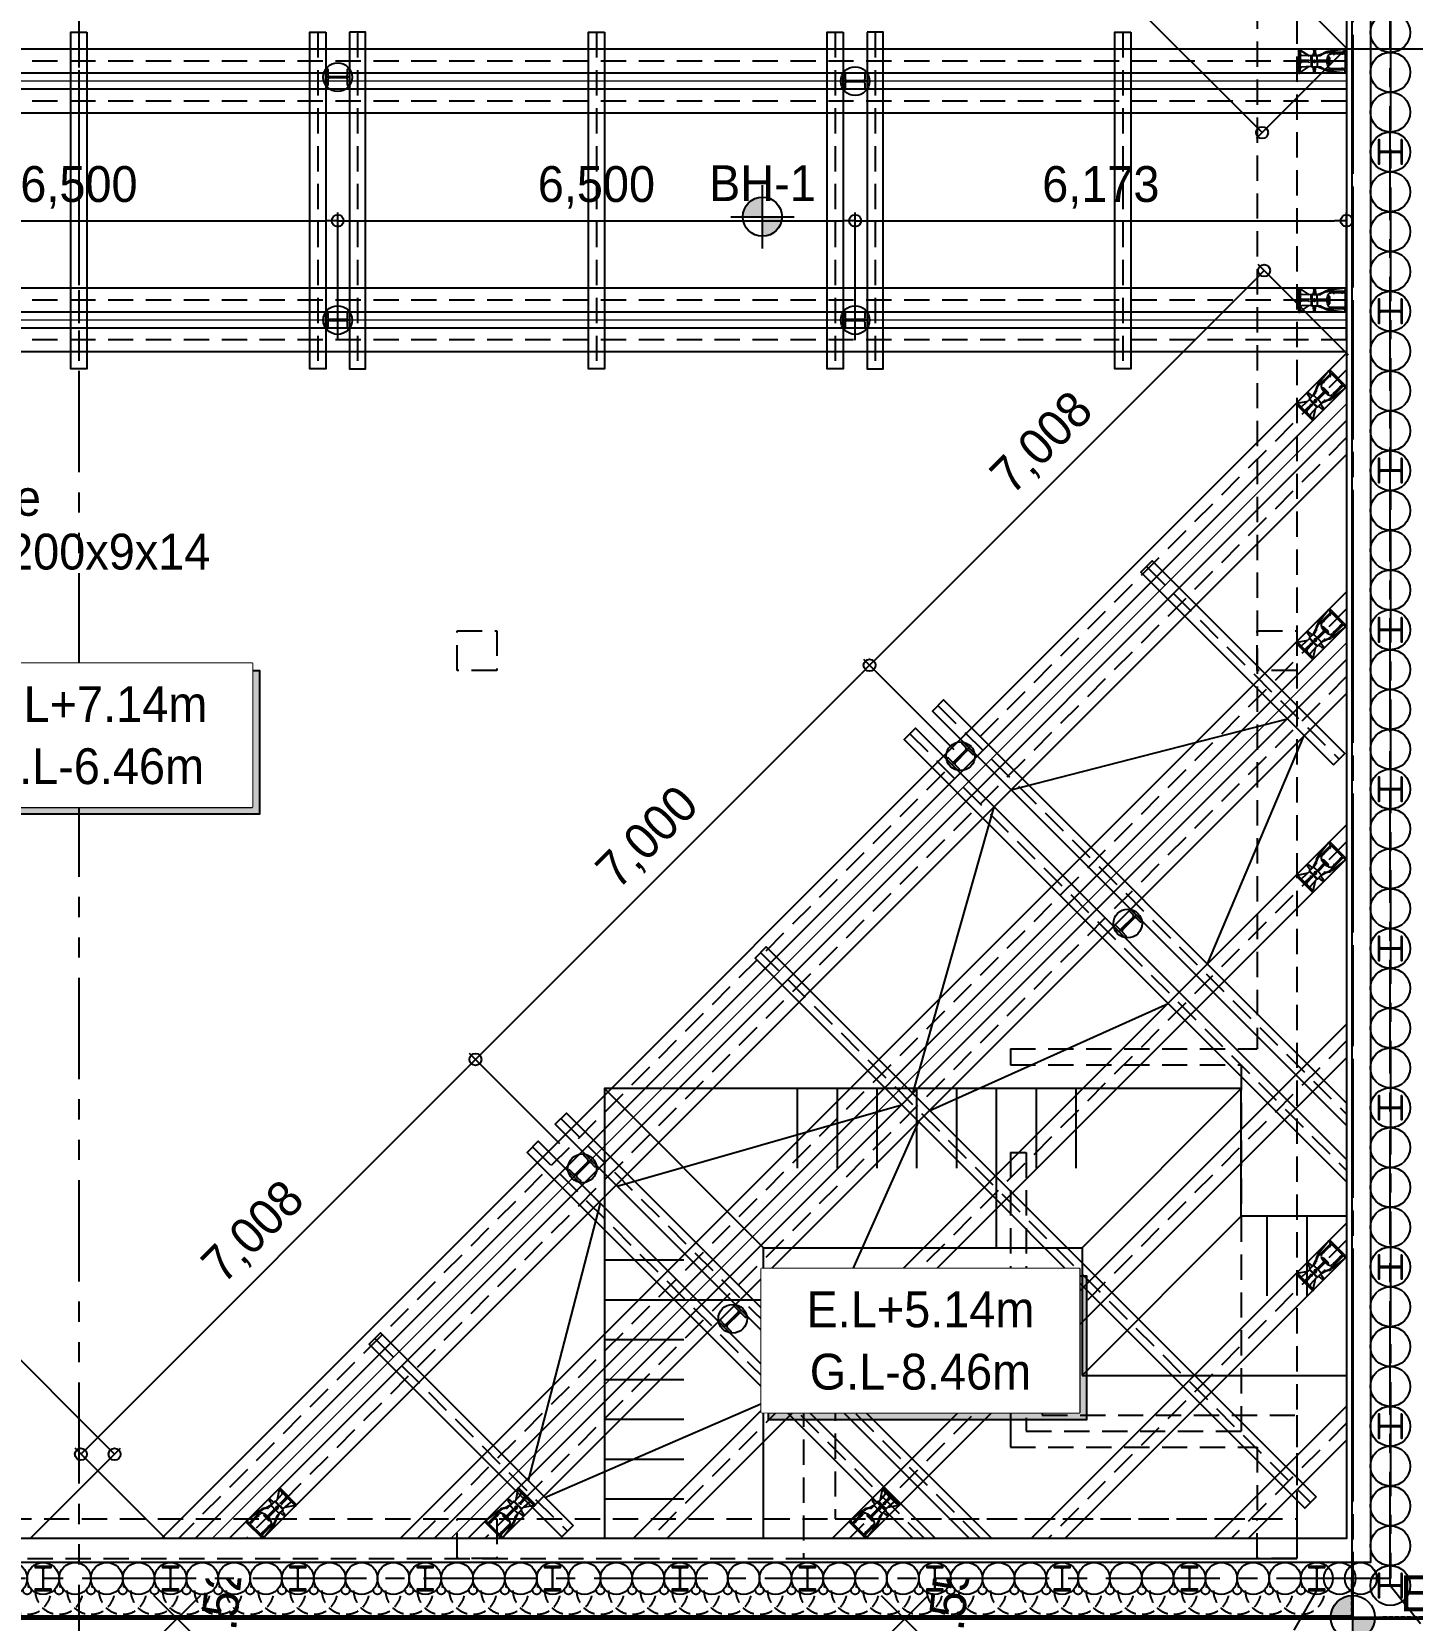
# Model space of a CAD drawing. Header units: millimetres. Extents: x 1073475 to 2890243, y -1340830 to -367733.
# Drawn here: x 1675124 to 1680976, y -392086 to -385355 of the extents above; entities that cross this region are included whole.
import ezdxf
from ezdxf.enums import TextEntityAlignment as Align
from ezdxf.xclip import XClip

# ---------------------------------------------------------------- set-up
doc = ezdxf.new("R2010")
doc.units = ezdxf.units.MM
doc.header["$LTSCALE"] = 50
doc.header["$XCLIPFRAME"] = 2
doc.header["$PDMODE"] = 3
doc.header["$PDSIZE"] = 100
for name, pattern in [('ANYANG3', [3, 2, -1]), ('CENTER2', [28.575, 19.05, -3.175, 3.175, -3.175]), ('HIDDEN', [9.525, 6.35, -3.175]), ('HIDDEN2', [4.7625, 3.175, -1.5875]), ('PHANTOM', [63.5, 31.75, -6.35, 6.35, -6.35, 6.35, -6.35])]:
    doc.linetypes.add(name, pattern=pattern)
doc.layers.get('Defpoints').update_dxf_attribs({"color": 151})
doc.layers.add('_0', color=7, linetype='Continuous', lineweight=0)
for name, color, linetype in [('ANGLE', 1, 'Continuous'), ('C-DIM', 7, 'Continuous'), ('CEN', 1, 'CENTER2'), ('CIP', 1, 'Continuous'), ('FIN', 5, 'Continuous'), ('H-BEAM', 5, 'Continuous'), ('H-BEAM-상부', 173, 'Continuous'), ('HPILE-300x200', 3, 'Continuous'), ('HPILE-300x300', 3, 'Continuous'), ('NO', 2, 'Continuous'), ('POST PILE', 6, 'Continuous'), ('SGR', 8, 'Continuous'), ('SITE', 7, 'PHANTOM'), ('ST-CEN', 1, 'HIDDEN'), ('ST-CEN(상부 H-BEAM)', 1, 'HIDDEN'), ('ST-CEN(하부 H-BEAM)', 1, 'HIDDEN'), ('STRUT', 3, 'Continuous'), ('WALE-1', 3, 'Continuous'), ('건축', 233, 'HIDDEN'), ('굴착고', 2, 'Continuous'), ('단면', 4, 'Continuous'), ('대지경계선', 6, 'PHANTOM'), ('법면', 41, 'Continuous'), ('보도', 7, 'Continuous'), ('연속지적도', 32, 'Continuous'), ('유압JACK', 2, 'Continuous'), ('주상도', 7, 'Continuous'), ('지번', 4, 'Continuous'), ('측량점_높이', 8, 'Continuous'), ('측량점_심볼', 7, 'Continuous'), ('현황레벨', 7, 'Continuous')]:
    doc.layers.add(name, color=color, linetype=linetype)
doc.layers.add('defpoint', color=193, linetype='Continuous', plot=False)
doc.styles.add('굴림체', font='')
doc.styles.add('돋움', font='')
doc.styles.get('굴림체').set_extended_font_data('Dotum')
doc.styles.get('돋움').set_extended_font_data('Dotum')
doc.dimstyles.new('SAM-300', dxfattribs={"dimscale": 1.5, "dimtxt": 300, "dimasz": 100, "dimexe": 70, "dimexo": 0, "dimgap": 100, "dimtad": 1, "dimdec": 0, "dimzin": 0, "dimdsep": 46, "dimlunit": 6, "dimtxsty": '돋움', "dimblk": 'ORIGIN', "dimcen": 100, "dimclrd": 1, "dimclre": 1, "dimclrt": 7, "dimadec": 0, "dimazin": 0, "dimtfac": 1, "dimtdec": 0, "dimtix": 1, "dimtmove": 2, "dimatfit": 3, "dimfxl": 70, "dimtolj": 1, "dimtzin": 0, "dimlwd": -1, "dimlwe": -1, "dimarcsym": 0})

# ---------------------------------------------------------------- blocks, each defined once
blk = doc.blocks.new('A$405090834614')
at = {"layer": 'SITE', "color": 251, "linetype": 'ANYANG3', "ltscale": 0.5}
for p, q in [((134628, 120624), (170018, 124364)), ((136288, 105044), (134628, 120624))]:
    blk.add_line(p, q, dxfattribs=at)
at = {"layer": '보도', "color": 251}
for p, q in [((131984, 145496), (133055, 135292)), ((133055, 135292), (134015, 126206)), ((134015, 126206), (135237, 114733))]:
    blk.add_line(p, q, dxfattribs=at)
at = {"layer": '연속지적도', "color": 251}
for p, q in [((131988, 145494), (134628, 120624)), ((134628, 120624), (131988, 145494)), ((170018, 124364), (134628, 120624)), ((134628, 120624), (136288, 105044))]:
    blk.add_line(p, q, dxfattribs=at)
at = {"layer": '측량점_심볼', "color": 251}
for p in [(150417, 137458), (133055, 135292), (138583, 132845), (152173, 126315), (134015, 126206)]:
    blk.add_point(p, dxfattribs=at)
at = {"layer": '지번', "color": 251, "style": '굴림체'}
blk.add_text('1280 대', height=450, rotation=0.0211, dxfattribs=at).set_placement((150805, 137948), align=Align.MIDDLE_CENTER)
at = {"layer": '측량점_높이', "color": 251, "style": '굴림체'}
for s, p in [('13.48', (150417, 137158)), ('13.52', (133055, 134992)), ('13.63', (138583, 132545)), ('13.55', (134015, 125906)), ('13.54', (152173, 126015))]:
    blk.add_text(s, height=450, dxfattribs=at).set_placement(p, align=Align.TOP_CENTER)
blk = doc.blocks.new('A$C415B026D')
at = {"layer": '건축', "color": 4}
for p, q in [((-6200, -30700), (-3200, -30700)), ((-6200, -30700), (-6200, -34100)), ((-3200, -30700), (-3200, -32300)), ((-5800, -31100), (-3600, -31100)), ((-5800, -31100), (-5800, -33600)), ((-3600, -31100), (-3600, -32700)), ((-3200, -32300), (0, -32300)), ((0, -32300), (0, -34100)), ((-3600, -32700), (-500, -32700)), ((-3600, -32700), (-500, -32700)), ((-500, -32700), (-500, -33600)), ((-500, -32700), (-500, -33600)), ((-5800, -33600), (-500, -33600)), ((-6200, -34100), (0, -34100))]:
    blk.add_line(p, q, dxfattribs=at)
blk = doc.blocks.new('20240926 평면')
at = {"layer": '건축'}
for p, q in [((25441, 0), (25441, -34100)), ((24941, -4100), (24941, -27700)), ((21841, -27700), (21841, -27900)), ((21841, -27700), (24941, -27700)), ((21841, -27900), (24741, -27900)), ((24741, -27900), (24741, -32500)), ((21841, -29000), (21841, -32700)), ((21841, -29000), (22041, -29000)), ((22041, -29000), (22041, -32500)), ((22041, -32500), (24741, -32500)), ((21841, -32700), (24941, -32700)), ((24941, -32700), (24941, -33600)), ((1607, -33600), (24941, -33600)), ((1400, -34100), (25441, -34100))]:
    blk.add_line(p, q, dxfattribs=at)
at = {"layer": '건축', "color": 4}
for p, q in [((19641, -31100), (20341, -31800)), ((19641, -31800), (20341, -31100))]:
    blk.add_line(p, q, dxfattribs=at)
at = {"layer": '건축', "color": 255}
blk.add_lwpolyline([(26141, -34840), (1135, -34840), (-5936, -27769), (-5936, -4908), (-280, 749), (26141, 749)], close=True, dxfattribs=at)
at = {"layer": '건축'}
for points in [[(15391, -22950), (14891, -22950), (14891, -22450), (15391, -22450)], [(25441, -22950), (24941, -22950), (24941, -22450), (25441, -22450)], [(15391, -34100), (14891, -34100), (14891, -33600), (15391, -33600)], [(25441, -34100), (24941, -34100), (24941, -33600), (25441, -33600)]]:
    blk.add_lwpolyline(points, close=True, dxfattribs=at)
at = {"layer": '건축', "color": 4}
blk.add_lwpolyline([(19641, -31100), (20341, -31100), (20341, -31800), (19641, -31800)], close=True, dxfattribs=at)
at = {"ltscale": 0.2}
blk.add_blockref('A$C415B026D', (25441, 0), dxfattribs=at)
blk = doc.blocks.new('A$C1D3235D9')
at = {"layer": 'SGR', "linetype": 'HIDDEN2'}
blk.add_circle((0, 0), 50, dxfattribs=at)
blk.add_arc((0, 0), 300, 0, 180, dxfattribs=at)
blk = doc.blocks.new('h-200')
at = {"layer": 'HPILE-300x200'}
blk.add_line((0, -150), (0, 150), dxfattribs=at)
blk.add_lwpolyline([(-100, 150), (-100, 136), (-24.5, 136, -0.4142136), (-4.5, 116), (-4.5, -116, -0.4142136), (-24.5, -136), (-100, -136), (-100, -150), (100, -150), (100, -136), (24.5, -136, -0.4142136), (4.5, -116), (4.5, 116, -0.4142136), (24.5, 136), (100, 136), (100, 150)], format="xyb", close=True, dxfattribs=at)
blk = doc.blocks.new('CIP')
at = {"layer": 'CIP'}
for centre in [(0, 0), (400, 0), (800, 0), (1200, 0)]:
    blk.add_circle(centre, 200, dxfattribs=at)
at = {"layer": 'HPILE-300x200'}
blk.add_blockref('h-200', (1200, 0), dxfattribs=at)
at = {"layer": 'SGR', "linetype": 'HIDDEN2'}
for p in [(-200, 150), (200, 150), (600, 150), (1000, 150)]:
    blk.add_blockref('A$C1D3235D9', p, dxfattribs=at)
blk = doc.blocks.new('_Origin')
at = {"color": 0, "linetype": 'ByBlock', "lineweight": -2}
blk.add_line((0, 0), (-1, 0), dxfattribs=at)
blk.add_circle((0, 0), 0.5, dxfattribs=at)
blk = doc.blocks.new('*D980')
at = {"layer": 'C-DIM', "color": 1, "ltscale": 0.2, "transparency": 16777216}
for p, q in [((1725316, -683533), (1724181, -682398)), ((1719406, -687322), (1724149, -682578)), ((1720360, -688488), (1719225, -687354))]:
    blk.add_line(p, q, dxfattribs=at)
at = {"layer": 'Defpoints', "color": 0, "ltscale": 0.2, "transparency": 16777216}
for p in [(1724255, -682472), (1725316, -683533), (1720360, -688488)]:
    blk.add_point(p, dxfattribs=at)
at = {"layer": 'C-DIM', "color": 1, "ltscale": 0.2, "transparency": 16777216, "xscale": 150, "yscale": 150, "zscale": 150}
for p, rotation in [((1724255, -682472), 45), ((1719299, -687428), 225)]:
    blk.add_blockref('_Origin', p, dxfattribs=dict(at, rotation=rotation))
at = {"layer": 'C-DIM', "color": 7, "ltscale": 0.2, "transparency": 16777216, "insert": (1721481, -684654), "char_height": 450, "attachment_point": 5, "rotation": 45, "style": '돋움'}
blk.add_mtext('\\A1;7,008', dxfattribs=at)
blk = doc.blocks.new('*D981')
at = {"layer": 'C-DIM', "color": 1, "ltscale": 0.2, "transparency": 16777216}
for p, q in [((1730266, -678583), (1729131, -677448)), ((1724361, -682366), (1729099, -677628)), ((1725316, -683533), (1724181, -682398))]:
    blk.add_line(p, q, dxfattribs=at)
at = {"layer": 'Defpoints', "color": 0, "ltscale": 0.2, "transparency": 16777216}
for p in [(1729205, -677522), (1730266, -678583), (1725316, -683533)]:
    blk.add_point(p, dxfattribs=at)
at = {"layer": 'C-DIM', "color": 1, "ltscale": 0.2, "transparency": 16777216, "xscale": 150, "yscale": 150, "zscale": 150}
for p, rotation in [((1729205, -677522), 45), ((1724255, -682472), 225)]:
    blk.add_blockref('_Origin', p, dxfattribs=dict(at, rotation=rotation))
at = {"layer": 'C-DIM', "color": 7, "ltscale": 0.2, "transparency": 16777216, "insert": (1726434, -679701), "char_height": 450, "attachment_point": 5, "rotation": 45, "style": '돋움'}
blk.add_mtext('\\A1;7,000', dxfattribs=at)
blk = doc.blocks.new('*D984')
at = {"layer": 'C-DIM', "color": 1, "ltscale": 0.2, "transparency": 16777216}
for p, q in [((1713917, -683745), (1715052, -682610)), ((1715084, -682790), (1719615, -687322)), ((1718660, -688488), (1719795, -687354))]:
    blk.add_line(p, q, dxfattribs=at)
at = {"layer": 'Defpoints', "color": 0, "ltscale": 0.2, "transparency": 16777216}
for p in [(1713917, -683745), (1719721, -687428), (1718660, -688488)]:
    blk.add_point(p, dxfattribs=at)
at = {"layer": 'C-DIM', "color": 1, "ltscale": 0.2, "transparency": 16777216, "xscale": 150, "yscale": 150, "zscale": 150}
for p, rotation in [((1714978, -682684), 135), ((1719721, -687428), 315)]:
    blk.add_blockref('_Origin', p, dxfattribs=dict(at, rotation=rotation))
at = {"layer": 'C-DIM', "color": 7, "ltscale": 0.2, "transparency": 16777216, "insert": (1717645, -684760), "char_height": 450, "attachment_point": 5, "rotation": 315, "style": '돋움'}
blk.add_mtext('\\A1;6,708', dxfattribs=at)
blk = doc.blocks.new('A$C26452653')
at = {"layer": '유압JACK'}
for p, q in [((0, 600), (0, 587)), ((0, 600), (300, 600)), ((300, 600), (0, 600)), ((300, 600), (300, 587)), ((5, 582), (62, 582)), ((5, 582), (150, 582)), ((5, 582), (125, 582)), ((9, 582), (82, 471)), ((17, 413), (64, 417)), ((83, 450), (77, 568)), ((77, 434), (77, 432)), ((77, 432), (77, 372)), ((150, 438), (81, 438)), ((150, 444), (89, 444)), ((95, 444), (95, 438)), ((95, 444), (205, 444)), ((95, 438), (205, 438)), ((98, 444), (98, 438)), ((295, 582), (139, 582)), ((142, 479), (140, 567)), ((150, 444), (211, 444)), ((150, 438), (218, 438)), ((158, 479), (160, 567)), ((295, 582), (175, 582)), ((202, 444), (202, 438)), ((205, 444), (205, 438)), ((217, 450), (223, 568)), ((291, 582), (218, 471)), ((222, 434), (222, 432)), ((222, 432), (222, 372)), ((282, 413), (236, 417)), ((295, 582), (238, 582)), ((0, 13), (26, 234)), ((17, 393), (64, 389)), ((40, 33), (40, 244)), ((77, 363), (54, 296)), ((56, 21), (56, 199)), ((70, 311), (57, 299)), ((77, 374), (77, 372)), ((77, 373), (77, 372)), ((133, 368), (77, 368)), ((77, 368), (77, 327)), ((150, 368), (81, 368)), ((92, 226), (92, 221)), ((92, 226), (207, 226)), ((92, 221), (207, 221)), ((98, 234), (98, 226)), ((98, 226), (197, 226)), ((101, 235), (101, 226)), ((102, 226), (102, 221)), ((103, 226), (103, 221)), ((103, 221), (195, 221)), ((103, 218), (103, 213)), ((103, 218), (195, 218)), ((103, 213), (197, 213)), ((105, 221), (105, 218)), ((133, 368), (222, 368)), ((141, 247), (141, 360)), ((141, 341), (159, 341)), ((141, 259), (159, 259)), ((150, 368), (218, 368)), ((159, 247), (159, 360)), ((195, 221), (197, 221)), ((195, 221), (195, 218)), ((195, 218), (197, 218)), ((197, 226), (197, 221)), ((197, 226), (197, 221)), ((197, 226), (197, 221)), ((197, 226), (202, 226)), ((197, 218), (197, 213)), ((199, 235), (199, 226)), ((202, 234), (202, 226)), ((207, 226), (207, 221)), ((222, 374), (222, 372)), ((222, 373), (222, 372)), ((222, 368), (222, 327)), ((222, 363), (246, 296)), ((230, 311), (243, 299)), ((282, 393), (236, 389)), ((244, 21), (244, 199)), ((260, 33), (260, 244)), ((300, 13), (274, 234)), ((0, 13), (0, 0)), ((0, 0), (300, 0)), ((5, 18), (25, 18)), ((56, 168), (60, 168)), ((56, 153), (60, 153)), ((56, 63), (60, 63)), ((56, 48), (60, 48)), ((59, 18), (241, 18)), ((60, 168), (60, 153)), ((60, 48), (60, 63)), ((240, 168), (240, 153)), ((244, 168), (240, 168)), ((244, 153), (240, 153)), ((244, 63), (240, 63)), ((240, 48), (240, 63)), ((244, 48), (240, 48)), ((295, 18), (275, 18)), ((300, 13), (300, 0))]:
    blk.add_line(p, q, dxfattribs=at)
for centre, radius, start, end in [((5, 587), 5, 180, 270), ((17, 403), 10, 90, 270), ((62, 567), 15, 3, 90), ((62, 432), 15, 274.7636, 0), ((81, 434), 4, 90, 180), ((89, 450), 6, 183, 270), ((125, 567), 15, 1.2674, 90), ((132, 479), 10, 270, 1.2674), ((150, 403), 15, 90, 270), ((150, 403), 10, 90, 270), ((150, 403), 15, 270, 90), ((150, 403), 10, 270, 90), ((168, 479), 10, 178.7326, 270), ((175, 567), 15, 90, 178.7326), ((211, 450), 6, 270, 357), ((218, 434), 4, 0, 90), ((237, 432), 15, 180, 265.2364), ((238, 567), 15, 90, 177), ((282, 403), 10, 270, 90), ((295, 587), 5, 270, 0), ((135, 221), 110, 135, 172.9969), ((150, 236), 110, 135.3602, 180), ((81, 199), 25, 119.7623, 180), ((62, 374), 15, 0, 85.2364), ((150, 79), 164, 90, 119.7623), ((57, 327), 20, 315.3602, 0), ((81, 372), 4, 180, 270), ((133, 360), 7.5, 0, 90), ((136, 247), 5, 274.7518, 0), ((150, 79), 164, 60.2377, 90), ((166, 360), 7.5, 90, 180), ((164, 247), 5, 180, 265.2482), ((218, 372), 4, 270, 0), ((237, 374), 15, 94.7636, 180), ((242, 327), 20, 180, 224.6398), ((150, 236), 110, 0, 44.6398), ((219, 199), 25, 0, 60.2377), ((165, 221), 110, 7.0031, 45), ((5, 13), 5, 90, 180), ((25, 33), 15, 270, 0), ((59, 21), 3, 180, 270), ((241, 21), 3, 270, 0), ((275, 33), 15, 180, 270), ((295, 13), 5, 0, 90)]:
    blk.add_arc(centre, radius, start, end, dxfattribs=at)
blk = doc.blocks.new('*D990')
at = {"layer": 'C-DIM', "color": 1, "ltscale": 0.2, "transparency": 16777216}
for p, q in [((1716024, -673441), (1716024, -671836)), ((1722524, -673441), (1722524, -671836)), ((1716174, -671941), (1722374, -671941))]:
    blk.add_line(p, q, dxfattribs=at)
at = {"layer": 'Defpoints', "color": 0, "ltscale": 0.2, "transparency": 16777216}
for p in [(1722524, -671941), (1716024, -673441), (1722524, -673441)]:
    blk.add_point(p, dxfattribs=at)
at = {"layer": 'C-DIM', "color": 1, "ltscale": 0.2, "transparency": 16777216, "xscale": 150, "yscale": 150, "zscale": 150, "rotation": 180}
blk.add_blockref('_Origin', (1716024, -671941), dxfattribs=at)
at = {"layer": 'C-DIM', "color": 1, "ltscale": 0.2, "transparency": 16777216, "xscale": 150, "yscale": 150, "zscale": 150}
blk.add_blockref('_Origin', (1722524, -671941), dxfattribs=at)
at = {"layer": 'C-DIM', "color": 7, "ltscale": 0.2, "transparency": 16777216, "insert": (1719274, -671522), "char_height": 450, "attachment_point": 5, "style": '돋움'}
blk.add_mtext('\\A1;6,500', dxfattribs=at)
blk = doc.blocks.new('*D991')
at = {"layer": 'C-DIM', "color": 1, "ltscale": 0.2, "transparency": 16777216}
for p, q in [((1722524, -673441), (1722524, -671836)), ((1729024, -673441), (1729024, -671836)), ((1722674, -671941), (1728874, -671941))]:
    blk.add_line(p, q, dxfattribs=at)
at = {"layer": 'Defpoints', "color": 0, "ltscale": 0.2, "transparency": 16777216}
for p in [(1729024, -671941), (1722524, -673441), (1729024, -673441)]:
    blk.add_point(p, dxfattribs=at)
at = {"layer": 'C-DIM', "color": 1, "ltscale": 0.2, "transparency": 16777216, "xscale": 150, "yscale": 150, "zscale": 150, "rotation": 180}
blk.add_blockref('_Origin', (1722524, -671941), dxfattribs=at)
at = {"layer": 'C-DIM', "color": 1, "ltscale": 0.2, "transparency": 16777216, "xscale": 150, "yscale": 150, "zscale": 150}
blk.add_blockref('_Origin', (1729024, -671941), dxfattribs=at)
at = {"layer": 'C-DIM', "color": 7, "ltscale": 0.2, "transparency": 16777216, "insert": (1725774, -671522), "char_height": 450, "attachment_point": 5, "style": '돋움'}
blk.add_mtext('\\A1;6,500', dxfattribs=at)
blk = doc.blocks.new('Post')
at = {"layer": 'POST PILE'}
blk.add_line((0, 150), (0, -150), dxfattribs=at)
blk.add_lwpolyline([(-100, -150), (-100, -125), (-29.5, -125, 0.4142136), (-9.5, -105), (-9.5, 105, 0.4142136), (-29.5, 125), (-100, 125), (-100, 150), (100, 150), (100, 125), (29.5, 125, 0.4142136), (9.5, 105), (9.5, -105, 0.4142136), (29.5, -125), (100, -125), (100, -150)], format="xyb", close=True, dxfattribs=at)
blk.add_circle((0, 0), 180.3, dxfattribs=at)
blk = doc.blocks.new('h-300')
at = {"layer": 'HPILE-300x200'}
blk.add_lwpolyline([(-150, 150), (-150, 136), (-24.5, 136, -0.4142136), (-4.5, 116), (-4.5, -116, -0.4142136), (-24.5, -136), (-150, -136), (-150, -150), (150, -150), (150, -136), (24.5, -136, -0.4142136), (4.5, -116), (4.5, 116, -0.4142136), (24.5, 136), (150, 136), (150, 150)], format="xyb", close=True, dxfattribs=at)
at = {"layer": 'HPILE-300x200', "color": 7}
blk.add_lwpolyline([(0, 150), (0, -150)], dxfattribs=at)
blk = doc.blocks.new('A$359145324269')
at = {"layer": 'CEN', "color": 8, "ltscale": 1.5}
blk.add_line((6285, 5488), (6285, 40188), dxfattribs=at)
at = {"layer": 'CIP'}
for centre in [(6285, 24988), (6285, 24488), (6285, 23988), (6285, 23488), (6285, 22988), (6285, 22488), (6285, 21988), (6285, 21488), (6285, 20988), (6285, 20488), (6285, 19988), (6285, 19488), (6285, 18988), (6285, 18488), (6285, 17988), (6285, 17488), (6285, 16988), (6285, 16488), (6285, 15988), (6285, 15488), (6285, 14988), (6285, 14488), (6285, 13988), (6285, 13488), (6285, 12988), (6285, 12488), (6285, 11988), (6285, 11488), (6285, 10988), (6285, 10488), (6285, 9988), (6285, 9488), (6285, 8988), (6285, 8488), (6285, 7988), (6285, 7488), (6285, 6988), (6285, 6488), (6285, 5988), (6285, 5488)]:
    blk.add_circle(centre, 250, dxfattribs=at)
at = {"layer": 'defpoint', "ltscale": 30}
blk.add_lwpolyline([(5806, 40677), (59985, 40677), (59985, 2088), (46697, 2088), (33748, 3618), (21497, 5088), (5806, 5088)], close=True, dxfattribs=at)
at = {"layer": 'HPILE-300x300', "rotation": 270.0000000001199}
for p in [(6285, 23488), (6285, 21488), (6285, 19488), (6285, 17488), (6285, 15488), (6285, 13488), (6285, 11488), (6285, 9488), (6285, 7488), (6285, 5488)]:
    blk.add_blockref('h-300', p, dxfattribs=at)
blk = doc.blocks.new('A$C070F4A8E')
at = {"layer": '단면'}
h = blk.add_hatch(color=256, dxfattribs=at)
h.paths.add_polyline_path([(-1074, 302), (-1377, 0), (-1074, -302, -0.414214)])
h.paths.add_polyline_path([(-772, 605), (-1074, 302, -0.198912), (-772, 427)])
h.paths.add_polyline_path([(-772, -427, -0.198912), (-1074, -302), (-772, -605)])
for p, q in [((-345, 0), (0, 0)), ((0, 0), (0, -845))]:
    blk.add_line(p, q, dxfattribs=at)
blk.add_lwpolyline([(-772, -427), (-772, -605), (-1377, 0), (-772, 605), (-772, 427)], dxfattribs=at)
at = {"layer": '단면', "extrusion": (0, 0, -1)}
blk.add_ellipse((-772, 0), major_axis=(1, 427), ratio=1, start_param=4.711077, end_param=10.994262, dxfattribs=at)
blk = doc.blocks.new('A$C5B0247DC')
at = {"layer": '현황레벨'}
h = blk.add_hatch(color=256, dxfattribs=at)
h.paths.add_polyline_path([(0, 110.9, 0.414214), (-110.9, 0), (0, 0)])
h.paths.add_polyline_path([(0, 0), (0, -110.9, 0.414214), (110.9, 0)])
for p, q in [((0, -178.5), (0, 178.5)), ((-178.5, 0), (178.5, 0))]:
    blk.add_line(p, q, dxfattribs=at)
blk.add_circle((0, 0), 110.9, dxfattribs=at)
blk = doc.blocks.new('*D1016')
at = {"layer": 'C-DIM', "color": 1, "ltscale": 0.2, "transparency": 16777216}
for p, q in [((1730228, -664806), (1729093, -665941)), ((1729274, -665973), (1734030, -670729)), ((1735197, -669775), (1734062, -670909))]:
    blk.add_line(p, q, dxfattribs=at)
at = {"layer": 'Defpoints', "color": 0, "ltscale": 0.2, "transparency": 16777216}
for p in [(1730228, -664806), (1735197, -669775), (1734136, -670835)]:
    blk.add_point(p, dxfattribs=at)
at = {"layer": 'C-DIM', "color": 1, "ltscale": 0.2, "transparency": 16777216, "xscale": 150, "yscale": 150, "zscale": 150}
for p, rotation in [((1729168, -665867), 135), ((1734136, -670835), 315)]:
    blk.add_blockref('_Origin', p, dxfattribs=dict(at, rotation=rotation))
at = {"layer": 'C-DIM', "color": 7, "ltscale": 0.2, "transparency": 16777216, "insert": (1731948, -668055), "char_height": 450, "attachment_point": 5, "rotation": 315, "style": '돋움'}
blk.add_mtext('\\A1;7,026', dxfattribs=at)
blk = doc.blocks.new('*D1017')
at = {"layer": 'C-DIM', "color": 1, "ltscale": 0.2, "transparency": 16777216}
for p, q in [((1735221, -673627), (1734086, -672492)), ((1729311, -677416), (1734055, -672673)), ((1730266, -678583), (1729131, -677448))]:
    blk.add_line(p, q, dxfattribs=at)
at = {"layer": 'Defpoints', "color": 0, "ltscale": 0.2, "transparency": 16777216}
for p in [(1734161, -672567), (1735221, -673627), (1730266, -678583)]:
    blk.add_point(p, dxfattribs=at)
at = {"layer": 'C-DIM', "color": 1, "ltscale": 0.2, "transparency": 16777216, "xscale": 150, "yscale": 150, "zscale": 150}
for p, rotation in [((1734161, -672567), 45), ((1729205, -677522), 225)]:
    blk.add_blockref('_Origin', p, dxfattribs=dict(at, rotation=rotation))
at = {"layer": 'C-DIM', "color": 7, "ltscale": 0.2, "transparency": 16777216, "insert": (1731387, -674748), "char_height": 450, "attachment_point": 5, "rotation": 45, "style": '돋움'}
blk.add_mtext('\\A1;7,008', dxfattribs=at)
blk = doc.blocks.new('*D1018')
at = {"layer": 'C-DIM', "color": 1, "ltscale": 0.2, "transparency": 16777216}
for p, q in [((1729024, -673441), (1729024, -671836)), ((1735197, -673441), (1735197, -671836)), ((1729174, -671941), (1735047, -671941))]:
    blk.add_line(p, q, dxfattribs=at)
at = {"layer": 'Defpoints', "color": 0, "ltscale": 0.2, "transparency": 16777216}
for p in [(1735197, -671941), (1729024, -673441), (1735197, -673441)]:
    blk.add_point(p, dxfattribs=at)
at = {"layer": 'C-DIM', "color": 1, "ltscale": 0.2, "transparency": 16777216, "xscale": 150, "yscale": 150, "zscale": 150, "rotation": 180}
blk.add_blockref('_Origin', (1729024, -671941), dxfattribs=at)
at = {"layer": 'C-DIM', "color": 1, "ltscale": 0.2, "transparency": 16777216, "xscale": 150, "yscale": 150, "zscale": 150}
blk.add_blockref('_Origin', (1735197, -671941), dxfattribs=at)
at = {"layer": 'C-DIM', "color": 7, "ltscale": 0.2, "transparency": 16777216, "insert": (1732110, -671522), "char_height": 450, "attachment_point": 5, "style": '돋움'}
blk.add_mtext('\\A1;6,173', dxfattribs=at)
blk = doc.blocks.new('A$C1400461B')
at = {"layer": '주상도'}
h = blk.add_hatch(color=256, dxfattribs=at)
h.paths.add_polyline_path([(0, 246, 0.414214), (-246, 0), (0, 0)])
h.paths.add_polyline_path([(0, 0), (0, -246, 0.414214), (246, 0)])
for p, q in [((0, -397), (0, 397)), ((-397, 0), (397, 0))]:
    blk.add_line(p, q, dxfattribs=at)
blk.add_circle((0, 0), 246, dxfattribs=at)
blk = doc.blocks.new('A$C78BD0C8C')
at = {"layer": 'NO', "ltscale": 0.2}
blk.add_lwpolyline([(11424.5, -48391.3), (11709.7, -47893)], dxfattribs=at)
ref = blk.add_blockref('A$405090834614', (117900.7, -194829), dxfattribs=dict(rotation=83.9464212542183))
XClip(ref).set_block_clipping_path([(104661.0409256864, 187029.200860789), (115795.371209384, 82037.659728932), (199028.6359362481, 90864.5294945205), (187894.3056525505, 195856.0706263776)])
at = {"layer": 'SGR', "linetype": 'HIDDEN2', "rotation": 180.0000000000001}
for p in [(10309.7, -47893), (10709.7, -47893), (11109.7, -47893), (11509.7, -47893)]:
    blk.add_blockref('A$C1D3235D9', p, dxfattribs=at)
at = {"layer": '현황레벨', "style": '돋움'}
blk.add_text('E.L+13.60m', height=450, dxfattribs=at).set_placement((12756.2, -47929.3), align=Align.MIDDLE_LEFT)
at = {"ltscale": 1.5}
blk.add_wipeout([(-14085, -13143), (12632.7, -13143), (12632.7, -47743), (-12685, -47743), (-19390, -41038), (-19390, -18448.1)], dxfattribs=at)
at = {"layer": '굴착고'}
for points in [[(-5565.9, -38058.3), (-1662, -38058.3), (-1662, -36340.9), (-1572, -36340.9), (-1572, -38148.3), (-5565.9, -38148.3)], [(4823.5, -45660.3), (8727.4, -45660.3), (8727.4, -43942.8), (8817.4, -43942.8), (8817.4, -45750.3), (4823.5, -45750.3)]]:
    blk.add_hatch(color=256, dxfattribs=at).paths.add_polyline_path(points)
at = {"layer": '_0'}
for p, q in [((12082.7, -28943), (-18890, -28943)), ((12082.7, -31943), (-18890, -31943)), ((12082.7, -35993.3), (833, -47243))]:
    blk.add_line(p, q, dxfattribs=at)
at = {"layer": 'ANGLE'}
for points in [[(7869.4, -37843), (11339.7, -36948.4)], [(10336.5, -40027.3), (11551.8, -37160.6)], [(6634.6, -41653.5), (7657.2, -38055.2)], [(6846.7, -41865.7), (9841.6, -40522.3)], [(2919.9, -42817.9), (6493.2, -41795)], [(6705.3, -42007.1), (5374.4, -44989.5)], [(2707.8, -43030), (1800.8, -46512.8)], [(2012.9, -46724.9), (4879.4, -45484.5)]]:
    blk.add_lwpolyline(points, dxfattribs=at)
at = {"layer": 'CEN', "color": 8, "ltscale": 1.5}
blk.add_line((12632.7, -13131.8), (12632.7, -47743), dxfattribs=at)
at = {"layer": 'CIP'}
for centre in [(10109.7, -47743), (10509.7, -47743), (10909.7, -47743), (11309.7, -47743), (11709.7, -47743), (11996.6, -47743), (12260.8, -47743)]:
    blk.add_circle(centre, 200, dxfattribs=at)
at = {"layer": 'H-BEAM'}
for points in [[(-740, -28329.1), (-740, -32557), (-940, -32557), (-940, -28329.1)], [(-440, -28329.1), (-440, -32557), (-240, -32557), (-240, -28329.1)], [(5760, -28329.1), (5760, -32557), (5560, -32557), (5560, -28329.1)], [(6060, -28329.1), (6060, -32557), (6260, -32557), (6260, -28329.1)]]:
    blk.add_lwpolyline(points, close=True, dxfattribs=at)
for points in [[(12082.7, -41773.5), (7021.5, -36712.3), (6880.1, -36853.7), (12082.7, -42056.3)], [(12082.7, -42763.4), (6526.5, -37207.3), (6667.9, -37065.8), (12082.7, -42480.6)], [(7627.9, -47243), (2283.5, -41898.7), (2142.1, -42040.1), (7345, -47243)], [(6637.9, -47243), (1788.5, -42393.6), (1930, -42252.2), (6920.8, -47243)]]:
    blk.add_lwpolyline(points, dxfattribs=at)
at = {"layer": 'H-BEAM-상부'}
for points in [[(-3740, -28329.1), (-3740, -32557), (-3940, -32557), (-3940, -28329.1)], [(2760, -28329.1), (2760, -32557), (2560, -32557), (2560, -28329.1)], [(9371.3, -28329.1), (9371.3, -32557), (9171.3, -32557), (9171.3, -28329.1)]]:
    blk.add_lwpolyline(points, close=True, dxfattribs=at)
for points in [[(11918.1, -37526.8), (12059.5, -37385.4), (9640.3, -34966.2), (9498.9, -35107.6), (11918.1, -37526.8)], [(11700.9, -46719.8), (11559.4, -46861.2), (4652.3, -39954.1), (4793.8, -39812.7), (11700.9, -46719.8)], [(2366.5, -47078.5), (2225, -47219.9), (-194.2, -44800.7), (-52.8, -44659.2), (2366.5, -47078.5)]]:
    blk.add_lwpolyline(points, dxfattribs=at)
at = {"layer": 'NO', "ltscale": 0.2}
blk.add_lwpolyline([(12632.7, -47836.3), (13013.2, -48309.8)], dxfattribs=at)
at = {"layer": 'ST-CEN'}
for p, q in [((12082.7, -28693), (-18890, -28693)), ((12082.7, -29193), (-18890, -29193)), ((12082.7, -31693), (-18890, -31693)), ((12082.7, -32193), (-18890, -32193)), ((12082.7, -35569.1), (408.7, -47243)), ((12082.7, -36417.6), (1257.2, -47243)), ((12082.7, -38493.3), (3333, -47243)), ((12082.7, -40993.3), (5833, -47243)), ((12082.7, -43493.3), (8333, -47243)), ((12082.7, -45793.3), (10633, -47243))]:
    blk.add_line(p, q, dxfattribs=at)
at = {"layer": 'ST-CEN(상부 H-BEAM)'}
for p, q in [((-3840, -28329.1), (-3840, -32557)), ((2660, -28329.1), (2660, -32557)), ((9271.3, -28329.1), (9271.3, -32557)), ((9569.6, -35036.9), (11988.8, -37456.1)), ((4723, -39883.4), (11630.1, -46790.5)), ((-123.5, -44730), (2295.7, -47149.2))]:
    blk.add_line(p, q, dxfattribs=at)
at = {"layer": 'ST-CEN(하부 H-BEAM)'}
for p, q in [((-840, -28329.1), (-840, -32557)), ((-340, -28329.1), (-340, -32557)), ((5660, -28329.1), (5660, -32557)), ((6160, -28329.1), (6160, -32557)), ((6950.8, -36783), (12082.7, -41914.9)), ((6597.2, -37136.5), (12082.7, -42622)), ((2212.8, -41969.4), (7486.5, -47243)), ((1859.3, -42322.9), (6779.4, -47243))]:
    blk.add_line(p, q, dxfattribs=at)
at = {"layer": 'STRUT'}
for p, q in [((12082.7, -28529.1), (-2803.4, -13643)), ((12082.7, -28543), (-18890, -28543)), ((12082.7, -28843), (-18890, -28843)), ((12082.7, -29043), (-18890, -29043)), ((12082.7, -29343), (-18890, -29343)), ((12082.7, -31543), (-18890, -31543)), ((12082.7, -31843), (-18890, -31843)), ((12082.7, -32043), (-18890, -32043)), ((12082.7, -32343), (-18890, -32343)), ((12082.7, -33629.7), (-1530.6, -47243)), ((12082.7, -35357), (196.6, -47243)), ((12082.7, -35781.2), (620.8, -47243)), ((12082.7, -36205.5), (1045.1, -47243)), ((12082.7, -36629.7), (1469.4, -47243)), ((12082.7, -38281.2), (3120.8, -47243)), ((12082.7, -38705.5), (3545.1, -47243)), ((12082.7, -40781.2), (5620.8, -47243)), ((12082.7, -41205.5), (6045.1, -47243)), ((12082.7, -43281.2), (8120.8, -47243)), ((12082.7, -43705.5), (8545.1, -47243)), ((12082.7, -45581.2), (10420.8, -47243)), ((12082.7, -46005.5), (10845.1, -47243))]:
    blk.add_line(p, q, dxfattribs=at)
at = {"layer": 'WALE-1'}
for points in [[(-14002.2, -13343), (12382.7, -13343), (12382.7, -47543), (-12602.2, -47543), (-19190, -40955.2), (-19190, -18530.9)], [(-13877.9, -13643), (12082.7, -13643), (12082.7, -47243), (-12477.9, -47243), (-18890, -40830.9), (-18890, -18655.2)]]:
    blk.add_lwpolyline(points, close=True, dxfattribs=at)
at = {"layer": '굴착고'}
for points in [[(-5655.9, -36250.9), (-1662, -36250.9), (-1662, -38058.3), (-5655.9, -38058.3)], [(-5565.9, -38058.3), (-1662, -38058.3), (-1662, -36340.9), (-1572, -36340.9), (-1572, -38148.3), (-5565.9, -38148.3)], [(4733.5, -43852.8), (8727.4, -43852.8), (8727.4, -45660.3), (4733.5, -45660.3)], [(4823.5, -45660.3), (8727.4, -45660.3), (8727.4, -43942.8), (8817.4, -43942.8), (8817.4, -45750.3), (4823.5, -45750.3)]]:
    blk.add_lwpolyline(points, close=True, dxfattribs=at)
at = {"layer": '단면', "linetype": 'PHANTOM', "ltscale": 0.8}
for p, q in [((-3840, -12262.1), (-3840, -48896.6)), ((12703.1, -28543), (-21374.7, -28543))]:
    blk.add_line(p, q, dxfattribs=at)
at = {"layer": '대지경계선'}
blk.add_line((12160, -12644), (12160, -48233), dxfattribs=at)
at = {"layer": '법면'}
for p, q in [((5182.7, -41593), (5182.7, -42593)), ((5682.7, -41593), (5682.7, -42593)), ((6182.7, -41593), (6182.7, -42593)), ((6682.7, -41593), (6682.7, -42593)), ((7182.7, -41593), (7182.7, -42593)), ((7682.7, -41593), (7682.7, -43593)), ((8182.7, -41593), (8182.7, -42593)), ((8682.7, -41593), (8682.7, -42593)), ((11082.7, -43193), (11082.7, -44193)), ((11582.7, -43193), (11582.7, -44193)), ((4760, -47243), (4760, -43593)), ((4760, -43593), (8760, -43593)), ((8760, -43593), (8760, -45193)), ((2760, -43743), (3760, -43743)), ((2760, -44243), (4760, -44243)), ((2760, -44743), (3760, -44743)), ((2760, -45243), (3760, -45243)), ((8760, -45193), (12082.7, -45193)), ((2760, -45743), (3760, -45743)), ((2760, -46243), (3760, -46243)), ((2760, -46743), (3760, -46743))]:
    blk.add_line(p, q, dxfattribs=at)
for points in [[(12082.7, -43193), (10760, -43193), (10760, -41593), (2760, -41593), (2760, -47243)], [(2760, -41593), (4760, -43593)], [(8760, -43593), (10760, -41593)], [(10760, -43193), (8760, -45193)]]:
    blk.add_lwpolyline(points, dxfattribs=at)
ref = blk.add_blockref('A$359145324269', (6347.3, -53319.9))
XClip(ref).set_block_clipping_path([(-63395.527483372, -17707.8924470364), (42184.75959764, 65992.1074750119)])
at = {"layer": 'FIN', "rotation": 180.0000000000001}
for p in [(-4690, -47743), (-3090, -47743), (-1490, -47743), (110, -47743), (1710, -47743), (3310, -47743), (4910, -47743), (6510, -47743), (8110, -47743), (9710, -47743)]:
    blk.add_blockref('CIP', p, dxfattribs=at)
at = {"layer": 'HPILE-300x200', "rotation": 180.0000000000001}
for p in [(10109.7, -47743), (11709.7, -47743)]:
    blk.add_blockref('h-200', p, dxfattribs=at)
at = {"layer": 'POST PILE'}
for p, rotation in [((-590, -28893), 270), ((5910, -28943), 270), ((-590, -31943), 270), ((5910, -31943), 270), ((7233.6, -37419.4), 134.9999999999966), ((9334, -39519.8), 134.9999999999966), ((2482.9, -42593.1), 134.9999999999966), ((4371.9, -44482), 134.9999999999966)]:
    blk.add_blockref('Post', p, dxfattribs=dict(at, rotation=rotation))
at = {"layer": '건축', "rotation": 359.9999999965022}
blk.add_blockref('20240926 평면', (-13981.5, -13393), dxfattribs=at)
at = {"layer": '단면', "xscale": 1.875, "yscale": 1.875, "zscale": 1.875, "rotation": 270}
blk.add_blockref('A$C070F4A8E', (14287.1, -28543), dxfattribs=at)
at = {"layer": '유압JACK', "xscale": -1, "rotation": 89.99999999998624}
for p in [(12082.7, -28543), (12082.7, -31543)]:
    blk.add_blockref('A$C26452653', p, dxfattribs=at)
at = {"layer": '유압JACK'}
for p, rotation in [((12082.7, -32781.2), 134.9999999994085), ((12082.7, -35781.2), 134.9999999994085), ((12082.7, -38705.5), 134.9999999994085), ((12082.7, -43705.5), 134.9999999994085), ((-1742.8, -47030.9), 314.9999999994084), ((1257.2, -47030.9), 314.9999999994084), ((5833, -47030.9), 314.9999999994084)]:
    blk.add_blockref('A$C26452653', p, dxfattribs=dict(at, rotation=rotation))
at = {"layer": '주상도'}
blk.add_blockref('A$C1400461B', (4745.3, -30645.1), dxfattribs=at)
at = {"layer": '현황레벨', "xscale": 2.499999999941792, "yscale": 2.499999999941792, "zscale": 2.499999999941792}
blk.add_blockref('A$C5B0247DC', (12160, -48233), dxfattribs=at)
at = {"layer": 'C-DIM', "color": 7, "style": '돋움'}
for s, p in [('Post Pile', (-6640, -34175)), ('H-300x200x9x14', (-6640, -34850))]:
    blk.add_text(s, height=450, dxfattribs=at).set_placement(p, align=Align.MIDDLE_LEFT)
at = {"layer": '주상도', "style": '돋움'}
blk.add_text('BH-1', height=450, dxfattribs=at).set_placement((4745.3, -30224), align=Align.MIDDLE_CENTER)
at = {"layer": 'C-DIM', "ltscale": 0.2}
for base, p1, p2, angle, picture, middle in [((11022, -29589.8), (7114.5, -23561), (12082.7, -28529.1), 315, '*D1016', (8834, -26809.7)), ((11046.8, -31321.1), (7151.8, -37337.5), (12107.5, -32381.8), 45, '*D1017', (8272.9, -33503)), ((6091.1, -36276.9), (2202, -42287.3), (7151.8, -37337.5), 45, '*D981', (3320.2, -38455.7)), ((1141.4, -41226.6), (-2753.7, -47243), (2202, -42287.3), 45, '*D980', (-1632.6, -43408.5)), ((-3393, -46182.4), (-9197, -42499.7), (-4453.6, -47243), 315, '*D984', (-5468.6, -43514.7))]:
    dim = blk.add_linear_dim(base=base, p1=p1, p2=p2, angle=angle, dimstyle='SAM-300', dxfattribs=at)
    dim.commit()
    dim.dimension.update_dxf_attribs({"geometry": picture, "text_midpoint": middle, "insert": (-1723113.8, 641245.4)})
for base, p1, p2, picture, middle in [((-590, -30695.6), (-7090, -32195.6), (-590, -32195.6), '*D990', (-3840, -30277)), ((5910, -30695.6), (-590, -32195.6), (5910, -32195.6), '*D991', (2660, -30277)), ((12082.7, -30695.6), (5910, -32195.6), (12082.7, -32195.6), '*D1018', (8996.3, -30277))]:
    dim = blk.add_linear_dim(base=base, p1=p1, p2=p2, dimstyle='SAM-300', dxfattribs=at)
    dim.commit()
    dim.dimension.update_dxf_attribs({"geometry": picture, "text_midpoint": middle, "insert": (-1723113.8, 641245.4)})
blk.add_wipeout([(-5655.9, -36250.9), (-1662, -36250.9), (-1662, -38058.3), (-5655.9, -38058.3)]).dxf.layer = '굴착고'
at = {"layer": '_0'}
blk.add_line((12082.7, -32993.3), (-2167, -47243), dxfattribs=at)
at = {"layer": 'CEN', "color": 8, "ltscale": 1.5}
blk.add_lwpolyline([(12632.7, -47743), (-12685, -47743), (-19390, -41038), (-19390, -18448.1), (-14085, -13143), (12632.7, -13143)], dxfattribs=at)
at = {"layer": 'ST-CEN'}
for p, q in [((12082.7, -32569.1), (-2591.3, -47243)), ((12082.7, -33417.6), (-1742.8, -47243))]:
    blk.add_line(p, q, dxfattribs=at)
at = {"layer": 'STRUT'}
for p, q in [((12082.7, -32357), (-2803.4, -47243)), ((12082.7, -32781.2), (-2379.2, -47243)), ((12082.7, -33205.5), (-1954.9, -47243))]:
    blk.add_line(p, q, dxfattribs=at)
at = {"layer": '대지경계선', "const_width": 60}
blk.add_lwpolyline([(12160, -48233), (-12846.8, -48233), (-19917.9, -41162), (-19917.9, -18300.9), (-14261, -12644), (12160, -12644)], dxfattribs=at)
at = {"layer": '굴착고', "style": '돋움'}
for s, p in [('E.L+7.14m', (-3658.9, -36765)), ('G.L-6.46m', (-3658.9, -37544.1))]:
    blk.add_text(s, height=450, dxfattribs=at).set_placement(p, align=Align.MIDDLE)
blk.add_wipeout([(4733.5, -43852.8), (8727.4, -43852.8), (8727.4, -45660.3), (4733.5, -45660.3)]).dxf.layer = '굴착고'
for s, p in [('E.L+5.14m', (6730.4, -44367)), ('G.L-8.46m', (6730.4, -45146.1))]:
    blk.add_text(s, height=450, dxfattribs=at).set_placement(p, align=Align.MIDDLE)

msp = doc.modelspace()

# ---------------------------------------------------------------- block references
at = {"layer": 'C-DIM', "ltscale": 0.2}
ref = msp.add_blockref('A$C78BD0C8C', (1676619.9, -375796.2), dxfattribs=dict(at, xscale=0.3375, yscale=0.3375, zscale=0.3375))
XClip(ref).set_block_clipping_path([(-53674.9236881854, -65141.2139783588), (48304.5635594446, 1596.9759842416)])

doc.saveas('drawing.dxf')
